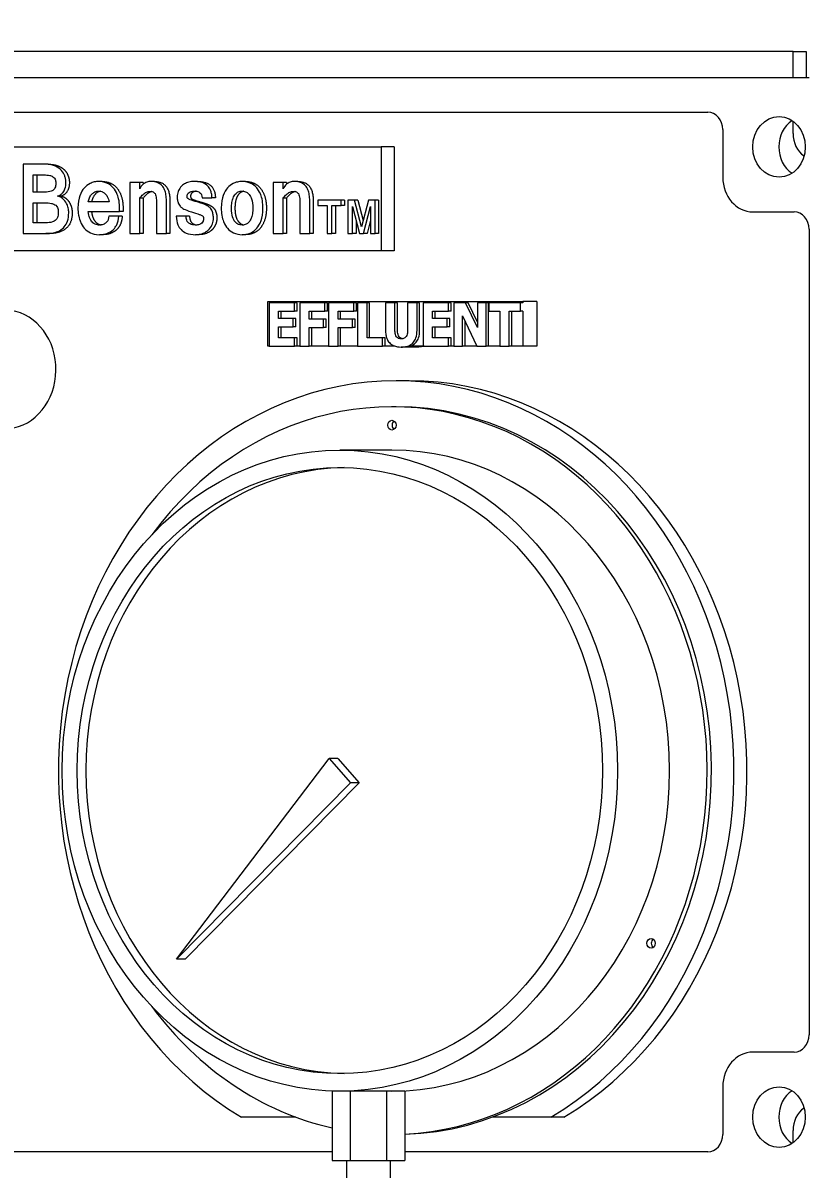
# Model space of a CAD drawing. Header units: inches. Extents: x 19 to 503, y 7 to 322.
# Drawn here: x 374.73 to 380.4, y 117.68 to 125.95 of the extents above; entities that cross this region are included whole.
import ezdxf

# ---------------------------------------------------------------- set-up
doc = ezdxf.new("R2010")
doc.units = ezdxf.units.IN
doc.header["$LTSCALE"] = 15
doc.header["$MEASUREMENT"] = 0
doc.layers.add('Dimension (ANSI)', color=7, linetype='Continuous', lineweight=25)
doc.layers.add('Visible (ANSI)', color=7, linetype='Continuous', lineweight=50)
doc.styles.add('MEMCOR Medium', font='arial.ttf')
doc.dimstyles.new('Default (ANSI)', dxfattribs={"dimscale": 15, "dimtxt": 0.15, "dimasz": 0.098425, "dimexe": 0.125, "dimexo": 0.0625, "dimgap": 0.031496, "dimtad": 0, "dimtih": 1, "dimtoh": 1, "dimdec": 4, "dimrnd": 1e-08, "dimzin": 3, "dimdsep": 46, "dimlunit": 5, "dimtxsty": 'MEMCOR Medium', "dimcen": 0.09, "dimdle": 0.393701, "dimclrd": 256, "dimclre": 256, "dimclrt": 256, "dimadec": 0, "dimazin": 1, "dimtfac": 0.8, "dimtofl": 0, "dimtmove": 0, "dimatfit": 3, "dimfxl": 1, "dimfrac": 1, "dimtolj": 1, "dimtzin": 4, "dimlwd": -1, "dimlwe": -1, "dimarcsym": 0})

# ---------------------------------------------------------------- blocks, each defined once
blk = doc.blocks.new('*D25')
at = {"layer": 'Defpoints', "color": 0, "transparency": 16777216}
for p in [(385.9711, 149.7594), (323.549, 58.4914), (366.3834, 58.4914)]:
    blk.add_point(p, dxfattribs=at)
at = {"layer": 'Dimension (ANSI)', "transparency": 16777216}
for p, q in [((385.0336, 149.7594), (321.674, 149.7594)), ((323.549, 148.283), (323.549, 114.595)), ((323.549, 59.9677), (323.549, 95.4736)), ((365.4459, 58.4914), (321.674, 58.4914))]:
    blk.add_line(p, q, dxfattribs=at)
for points in [[(323.3029, 148.283), (323.795, 148.283), (323.549, 149.7594)], [(323.3029, 59.9677), (323.795, 59.9677), (323.549, 58.4914)]]:
    blk.add_solid(points, dxfattribs=at)
at = {"layer": 'Dimension (ANSI)', "transparency": 16777216, "char_height": 2.25, "attachment_point": 5, "style": 'MEMCOR Medium'}
for s, insert in [('\\A1; \\fArial|b0|i0;91{\\H0.8x;\\S1#4;} in', (323.549, 107.3296)), ('\\A1;[2318.2 mm]{\\P\\fArial|b0|i0;SHIPPING\\P\\fArial|b0|i0;HEIGHT\\P\\fArial|b0|i0;REF.}', (323.549, 97.7689))]:
    blk.add_mtext(s, dxfattribs=dict(at, insert=insert))

msp = doc.modelspace()

# ---------------------------------------------------------------- linework, layer by layer
at = {"layer": 'Visible (ANSI)', "linetype": 'Continuous', "lineweight": 18}
for p, q in [((380.28554, 125.74437), (369.20041, 125.74437)), ((380.28554, 125.55687), (380.28554, 125.74437)), ((380.28554, 125.74437), (380.37929, 125.74437)), ((380.37929, 125.74437), (380.37929, 125.55687)), ((368.70993, 125.55687), (380.40127, 125.55687)), ((369.44064, 125.30683), (379.67056, 125.30683)), ((380.28554, 125.15437), (380.28554, 125.2421)), ((379.77881, 125.18183), (379.77881, 124.83812)), ((371.79514, 125.05683), (377.31606, 125.05683)), ((377.31606, 125.05683), (377.31606, 124.30683)), ((377.40981, 125.05683), (377.31606, 125.05683)), ((377.40981, 125.05683), (377.40981, 124.30683)), ((374.734, 124.93183), (374.734, 124.43183)), ((374.89046, 124.93183), (374.734, 124.93183)), ((374.91546, 124.93183), (374.89046, 124.93183)), ((374.80719, 124.85491), (374.8852, 124.85491)), ((374.80719, 124.73092), (374.80719, 124.85491)), ((374.83219, 124.85491), (374.83219, 124.73092)), ((375.30446, 124.80734), (375.27946, 124.80734)), ((375.57554, 124.79924), (375.5041, 124.79924)), ((375.5041, 124.79924), (375.5041, 124.43183)), ((375.57554, 124.75522), (375.57554, 124.79924)), ((375.60054, 124.79924), (375.57554, 124.79924)), ((375.60054, 124.79924), (375.60054, 124.78796)), ((375.68118, 124.80734), (375.65618, 124.80734)), ((375.99129, 124.80734), (375.96629, 124.80734)), ((376.33822, 124.80734), (376.31322, 124.80734)), ((376.6093, 124.79924), (376.53786, 124.79924)), ((376.53786, 124.79924), (376.53786, 124.43183)), ((376.6343, 124.79924), (376.6093, 124.79924)), ((376.6093, 124.75522), (376.6093, 124.79924)), ((376.6343, 124.79924), (376.6343, 124.78796)), ((376.71494, 124.80734), (376.68994, 124.80734)), ((374.89002, 124.73092), (374.80719, 124.73092)), ((374.80719, 124.65451), (374.89046, 124.65451)), ((374.80719, 124.50876), (374.80719, 124.65451)), ((374.83219, 124.65451), (374.83219, 124.50876)), ((375.00867, 124.70058), (374.98367, 124.70058)), ((375.35528, 124.65957), (375.20364, 124.65957)), ((375.57554, 124.43183), (375.57554, 124.6874)), ((375.60054, 124.6874), (375.57554, 124.6874)), ((375.60054, 124.6874), (375.60054, 124.43183)), ((375.69519, 124.66615), (375.69519, 124.43183)), ((375.76707, 124.43183), (375.76707, 124.66868)), ((375.79207, 124.66868), (375.79207, 124.43183)), ((376.02502, 124.68993), (376.09558, 124.68993)), ((376.12058, 124.68993), (376.09558, 124.68993)), ((376.6343, 124.6874), (376.6093, 124.6874)), ((376.6093, 124.43183), (376.6093, 124.6874)), ((376.6343, 124.6874), (376.6343, 124.43183)), ((376.72895, 124.66615), (376.72895, 124.43183)), ((376.80083, 124.43183), (376.80083, 124.66868)), ((376.82583, 124.66868), (376.82583, 124.43183)), ((377.02703, 124.67183), (376.86021, 124.67183)), ((376.86021, 124.67183), (376.86021, 124.63491)), ((376.86021, 124.63491), (376.92585, 124.63491)), ((376.92585, 124.63491), (376.92585, 124.43183)), ((376.96098, 124.63491), (377.02703, 124.63491)), ((376.96098, 124.43183), (376.96098, 124.63491)), ((376.98598, 124.63491), (376.98598, 124.43183)), ((377.05203, 124.67183), (377.02703, 124.67183)), ((377.02703, 124.63491), (377.02703, 124.67183)), ((377.05203, 124.63491), (377.02703, 124.63491)), ((377.05203, 124.67183), (377.05203, 124.63491)), ((377.12318, 124.67183), (377.07606, 124.67183)), ((377.07606, 124.67183), (377.07606, 124.43183)), ((377.10972, 124.62762), (377.15894, 124.43183)), ((377.10972, 124.43183), (377.10972, 124.62762)), ((377.14818, 124.67183), (377.12318, 124.67183)), ((377.17388, 124.47993), (377.12318, 124.67183)), ((377.14818, 124.67183), (377.18648, 124.52686)), ((377.22542, 124.67183), (377.17388, 124.47993)), ((377.18903, 124.43183), (377.23846, 124.62762)), ((377.27233, 124.67183), (377.22542, 124.67183)), ((377.23846, 124.62762), (377.23846, 124.43183)), ((377.29733, 124.67183), (377.27233, 124.67183)), ((377.27233, 124.43183), (377.27233, 124.67183)), ((377.29733, 124.67183), (377.29733, 124.43183)), ((375.20276, 124.59024), (375.42978, 124.59024)), ((375.42409, 124.55633), (375.3509, 124.55633)), ((375.44909, 124.55633), (375.42409, 124.55633)), ((375.42978, 124.59024), (375.42978, 124.61503)), ((375.45478, 124.59024), (375.42978, 124.59024)), ((375.45478, 124.61503), (375.45478, 124.59024)), ((375.90932, 124.55633), (375.83788, 124.55633)), ((375.93432, 124.55633), (375.90932, 124.55633)), ((379.99532, 124.58812), (380.29299, 124.58812)), ((374.89835, 124.50876), (374.80719, 124.50876)), ((377.13472, 124.52819), (377.13472, 124.43183)), ((377.23846, 124.52861), (377.21403, 124.43183)), ((380.40124, 124.46312), (380.40124, 118.65062)), ((374.734, 124.43183), (374.89835, 124.43183)), ((374.92335, 124.43183), (374.89835, 124.43183)), ((375.30972, 124.42374), (375.28472, 124.42374)), ((375.5041, 124.43183), (375.57554, 124.43183)), ((375.60054, 124.43183), (375.57554, 124.43183)), ((375.69519, 124.43183), (375.76707, 124.43183)), ((375.79207, 124.43183), (375.76707, 124.43183)), ((376.00094, 124.42374), (375.97594, 124.42374)), ((376.33822, 124.42374), (376.31322, 124.42374)), ((376.53786, 124.43183), (376.6093, 124.43183)), ((376.6343, 124.43183), (376.6093, 124.43183)), ((376.72895, 124.43183), (376.80083, 124.43183)), ((376.82583, 124.43183), (376.80083, 124.43183)), ((376.92585, 124.43183), (376.96098, 124.43183)), ((376.98598, 124.43183), (376.96098, 124.43183)), ((377.07606, 124.43183), (377.10972, 124.43183)), ((377.13472, 124.43183), (377.10972, 124.43183)), ((377.15894, 124.43183), (377.18903, 124.43183)), ((377.21403, 124.43183), (377.18903, 124.43183)), ((377.23846, 124.43183), (377.27233, 124.43183)), ((377.29733, 124.43183), (377.27233, 124.43183)), ((377.31606, 124.30683), (372.71558, 124.30683)), ((377.40981, 124.30683), (377.31606, 124.30683)), ((376.49788, 123.94183), (378.33818, 123.94183)), ((376.49788, 123.61933), (376.49788, 123.94183)), ((376.69044, 123.93233), (376.50724, 123.93233)), ((376.50724, 123.93233), (376.50724, 123.61933)), ((376.70919, 123.93233), (376.69044, 123.93233)), ((376.69044, 123.87273), (376.69044, 123.93233)), ((376.70919, 123.87273), (376.70919, 123.93233)), ((376.91001, 123.93233), (376.72856, 123.93233)), ((376.72856, 123.93233), (376.72856, 123.61933)), ((376.92876, 123.93233), (376.91001, 123.93233)), ((376.91001, 123.87273), (376.91001, 123.93233)), ((376.92876, 123.87273), (376.92876, 123.93233)), ((377.11859, 123.93233), (376.93714, 123.93233)), ((376.93714, 123.93233), (376.93714, 123.61933)), ((377.13734, 123.93233), (377.11859, 123.93233)), ((377.11859, 123.87273), (377.11859, 123.93233)), ((377.13734, 123.87273), (377.13734, 123.93233)), ((377.21382, 123.93233), (377.14573, 123.93233)), ((377.14573, 123.93233), (377.14573, 123.61933)), ((377.23257, 123.93233), (377.21382, 123.93233)), ((377.21382, 123.67894), (377.21382, 123.93233)), ((377.23257, 123.67894), (377.23257, 123.93233)), ((377.41515, 123.93233), (377.34706, 123.93233)), ((377.34706, 123.93233), (377.34706, 123.73246)), ((377.4339, 123.93233), (377.41515, 123.93233)), ((377.41515, 123.73703), (377.41515, 123.93233)), ((377.4339, 123.73703), (377.4339, 123.93233)), ((377.57419, 123.93233), (377.50609, 123.93233)), ((377.50609, 123.93233), (377.50609, 123.73703)), ((377.57419, 123.73271), (377.57419, 123.93233)), ((377.59294, 123.93233), (377.57419, 123.93233)), ((377.59294, 123.73271), (377.59294, 123.93233)), ((377.80166, 123.93233), (377.61846, 123.93233)), ((377.61846, 123.93233), (377.61846, 123.61933)), ((377.82041, 123.93233), (377.80166, 123.93233)), ((377.80166, 123.87273), (377.80166, 123.93233)), ((377.82041, 123.87273), (377.82041, 123.93233)), ((377.92326, 123.93233), (377.83978, 123.93233)), ((377.83978, 123.93233), (377.83978, 123.61933)), ((377.94201, 123.93233), (377.92326, 123.93233)), ((378.0098, 123.75301), (377.92326, 123.93233)), ((378.0098, 123.79186), (377.94201, 123.93233)), ((378.07197, 123.93233), (378.0098, 123.93233)), ((378.0098, 123.93233), (378.0098, 123.75301)), ((378.09072, 123.93233), (378.07197, 123.93233)), ((378.07197, 123.61933), (378.07197, 123.93233)), ((378.09072, 123.61933), (378.09072, 123.93233)), ((378.31943, 123.93233), (378.09098, 123.93233)), ((378.09098, 123.93233), (378.09098, 123.87273)), ((378.33818, 123.93233), (378.31943, 123.93233)), ((378.31943, 123.87273), (378.31943, 123.93233)), ((378.33818, 123.94183), (378.33818, 123.93233)), ((378.43818, 123.94183), (378.33818, 123.94183)), ((378.43818, 123.94183), (378.43818, 123.93233)), ((378.43818, 123.93233), (378.43818, 123.61933)), ((376.5749, 123.81769), (376.5749, 123.87273)), ((376.5749, 123.87273), (376.69044, 123.87273)), ((376.68144, 123.81769), (376.5749, 123.81769)), ((376.59365, 123.81769), (376.59365, 123.87273)), ((376.70019, 123.81769), (376.68144, 123.81769)), ((376.68144, 123.75808), (376.68144, 123.81769)), ((376.70919, 123.87273), (376.69044, 123.87273)), ((376.70019, 123.75808), (376.70019, 123.81769)), ((376.79622, 123.81363), (376.79622, 123.87273)), ((376.79622, 123.87273), (376.91001, 123.87273)), ((376.901, 123.81363), (376.79622, 123.81363)), ((376.81497, 123.81363), (376.81497, 123.87273)), ((376.901, 123.75402), (376.901, 123.81363)), ((376.91975, 123.81363), (376.901, 123.81363)), ((376.92876, 123.87273), (376.91001, 123.87273)), ((376.91975, 123.75402), (376.91975, 123.81363)), ((377.0048, 123.87273), (377.11859, 123.87273)), ((377.0048, 123.81363), (377.0048, 123.87273)), ((377.10958, 123.81363), (377.0048, 123.81363)), ((377.02355, 123.81363), (377.02355, 123.87273)), ((377.10958, 123.75402), (377.10958, 123.81363)), ((377.12833, 123.81363), (377.10958, 123.81363)), ((377.13734, 123.87273), (377.11859, 123.87273)), ((377.12833, 123.75402), (377.12833, 123.81363)), ((377.68612, 123.81769), (377.68612, 123.87273)), ((377.68612, 123.87273), (377.80166, 123.87273)), ((377.79266, 123.81769), (377.68612, 123.81769)), ((377.70487, 123.81769), (377.70487, 123.87273)), ((377.81141, 123.81769), (377.79266, 123.81769)), ((377.79266, 123.75808), (377.79266, 123.81769)), ((377.82041, 123.87273), (377.80166, 123.87273)), ((377.81141, 123.75808), (377.81141, 123.81769)), ((377.90195, 123.61933), (377.90195, 123.83747)), ((377.90195, 123.83747), (378.00651, 123.61933)), ((377.9207, 123.61933), (377.9207, 123.79835)), ((378.09098, 123.87273), (378.17116, 123.87273)), ((378.17116, 123.87273), (378.17116, 123.61933)), ((378.23925, 123.61933), (378.23925, 123.87273)), ((378.23925, 123.87273), (378.31943, 123.87273)), ((378.258, 123.61933), (378.258, 123.87273)), ((378.33818, 123.87273), (378.31943, 123.87273)), ((378.33818, 123.87273), (378.33818, 123.61933)), ((376.5749, 123.67894), (376.5749, 123.75808)), ((376.5749, 123.75808), (376.68144, 123.75808)), ((376.59365, 123.67894), (376.59365, 123.75808)), ((376.70019, 123.75808), (376.68144, 123.75808)), ((376.79622, 123.61933), (376.79622, 123.75402)), ((376.79622, 123.75402), (376.901, 123.75402)), ((376.81497, 123.61933), (376.81497, 123.75402)), ((376.91975, 123.75402), (376.901, 123.75402)), ((377.0048, 123.61933), (377.0048, 123.75402)), ((377.0048, 123.75402), (377.10958, 123.75402)), ((377.02355, 123.61933), (377.02355, 123.75402)), ((377.12833, 123.75402), (377.10958, 123.75402)), ((377.68612, 123.75808), (377.79266, 123.75808)), ((377.68612, 123.67894), (377.68612, 123.75808)), ((377.70487, 123.67894), (377.70487, 123.75808)), ((377.81141, 123.75808), (377.79266, 123.75808)), ((376.69044, 123.67894), (376.5749, 123.67894)), ((376.69044, 123.61933), (376.69044, 123.67894)), ((376.70919, 123.67894), (376.69044, 123.67894)), ((376.70919, 123.61933), (376.70919, 123.67894)), ((377.32651, 123.67894), (377.21382, 123.67894)), ((377.34526, 123.67894), (377.32651, 123.67894)), ((377.32651, 123.61933), (377.32651, 123.67894)), ((377.34526, 123.61933), (377.34526, 123.67894)), ((377.80166, 123.67894), (377.68612, 123.67894)), ((377.82041, 123.67894), (377.80166, 123.67894)), ((377.80166, 123.61933), (377.80166, 123.67894)), ((377.82041, 123.61933), (377.82041, 123.67894)), ((376.50724, 123.61933), (376.49788, 123.61933)), ((376.50724, 123.61933), (376.69044, 123.61933)), ((376.70919, 123.61933), (376.69044, 123.61933)), ((376.72856, 123.61933), (376.70919, 123.61933)), ((376.72856, 123.61933), (376.79622, 123.61933)), ((376.81497, 123.61933), (376.79622, 123.61933)), ((376.93714, 123.61933), (376.81497, 123.61933)), ((376.93714, 123.61933), (377.0048, 123.61933)), ((377.02355, 123.61933), (377.0048, 123.61933)), ((377.14573, 123.61933), (377.02355, 123.61933)), ((377.14573, 123.61933), (377.32651, 123.61933)), ((377.34526, 123.61933), (377.32651, 123.61933)), ((377.41518, 123.61933), (377.34526, 123.61933)), ((377.57937, 123.61274), (377.46062, 123.61274)), ((377.61846, 123.61933), (377.52534, 123.61933)), ((377.61846, 123.61933), (377.80166, 123.61933)), ((377.82041, 123.61933), (377.80166, 123.61933)), ((377.83978, 123.61933), (377.82041, 123.61933)), ((377.83978, 123.61933), (377.90195, 123.61933)), ((377.9207, 123.61933), (377.90195, 123.61933)), ((378.00651, 123.61933), (377.9207, 123.61933)), ((378.00651, 123.61933), (378.07197, 123.61933)), ((378.09072, 123.61933), (378.07197, 123.61933)), ((378.17116, 123.61933), (378.09072, 123.61933)), ((378.17116, 123.61933), (378.23925, 123.61933)), ((378.258, 123.61933), (378.23925, 123.61933)), ((378.33818, 123.61933), (378.258, 123.61933)), ((378.34443, 123.61933), (378.33818, 123.61933)), ((378.43818, 123.61933), (378.34443, 123.61933)), ((377.51803, 123.36933), (377.42428, 123.36933)), ((377.42428, 123.18183), (377.39303, 123.18183)), ((377.39303, 122.86933), (377.01803, 122.86933)), ((375.83916, 119.19559), (376.94148, 120.64522)), ((377.00398, 120.64522), (376.94148, 120.64522)), ((376.94148, 120.64522), (377.09457, 120.46845)), ((377.00398, 120.64522), (377.15707, 120.46845)), ((377.09457, 120.46845), (375.83916, 119.19559)), ((377.15707, 120.46845), (375.90166, 119.19559)), ((377.15707, 120.46845), (377.09457, 120.46845)), ((375.90166, 119.19559), (375.83916, 119.19559)), ((380.29299, 118.52562), (379.99532, 118.52562)), ((379.77881, 118.27562), (379.77881, 117.9319)), ((377.01803, 118.24433), (376.96149, 118.24433)), ((376.96149, 118.24433), (376.96149, 117.74433)), ((377.0926, 118.24433), (377.01803, 118.24433)), ((377.0926, 118.24433), (377.0926, 117.74433)), ((377.35483, 118.24433), (377.0926, 118.24433)), ((377.35483, 118.24433), (377.35483, 117.74433)), ((377.48595, 118.24433), (377.35483, 118.24433)), ((377.48595, 118.24433), (377.48595, 117.74433)), ((376.69968, 118.0569), (376.30831, 118.0569)), ((378.54024, 118.0569), (378.11763, 118.0569)), ((378.63399, 118.0569), (378.54024, 118.0569)), ((380.28554, 117.87164), (380.28554, 117.95937)), ((376.96149, 117.8069), (371.74859, 117.8069)), ((379.67056, 117.8069), (377.48595, 117.8069)), ((376.96149, 117.74433), (377.0926, 117.74433)), ((377.06674, 117.74433), (377.06674, 117.61933)), ((377.0926, 117.74433), (377.35483, 117.74433)), ((377.35483, 117.74433), (377.48595, 117.74433)), ((377.3807, 117.74433), (377.3807, 117.61933))]:
    msp.add_line(p, q, dxfattribs=at)
for centre, major_axis, start_param, end_param in [((379.67056, 125.18183), (0, 0.125), 4.712389, 6.2831853), ((380.37226, 125.05687), (0, -0.21875), 3.6592798, 5.7654982), ((380.45008, 125.15437), (0, 0.19), 1.5707963, 2.6018454), ((379.99532, 124.83812), (0, -0.25), 4.712389, 6.2831853), ((380.29299, 124.46312), (0, 0.125), 4.712389, 6.2831853), ((374.59893, 123.45144), (0, 0.42942), 3.2341876, 6.1529824), ((377.39303, 120.55683), (0, 2.625), 3.1824788, 7.1483604), ((377.42428, 120.55683), (0, 2.8125), 3.6175293, 8.9488413), ((377.51803, 120.55683), (0, 2.8125), 3.6175293, 6.2831853), ((377.42428, 120.55683), (0, 2.625), 3.1687243, 6.2831853), ((377.42428, 123.04923), (0, -0.035), 3.6831736, 5.7416044), ((377.39303, 120.55683), (0, 2.3125), 3.1415927, 6.2831853), ((377.08053, 120.55683), (0, 2.18642), 0.0165046, 3.125088), ((379.29358, 119.31064), (0, -0.035), 3.6831736, 5.7416044), ((377.39303, 120.55683), (0, -2.625), 5.4180102, 6.0921972), ((380.29299, 118.65062), (0, -0.125), 0, 1.5707963), ((379.99532, 118.27562), (0, 0.25), 0, 1.5707963), ((380.37226, 118.05687), (0, -0.21875), 3.6592798, 5.7654982), ((380.45008, 117.95937), (0, 0.19), 0.5397472, 1.5707963), ((379.67056, 117.9319), (0, -0.125), 0, 1.5707963)]:
    msp.add_ellipse(centre, major_axis=major_axis, ratio=0.8660254, start_param=start_param, end_param=end_param, dxfattribs=at)
for centre, major_axis in [((380.18476, 125.05687), (0, 0.21875)), ((377.39303, 123.04923), (0, -0.035)), ((377.01803, 120.55683), (0, 2.3125)), ((377.01803, 120.55683), (0, 2.18642)), ((379.26233, 119.31064), (0, -0.035)), ((380.18476, 118.05687), (0, 0.21875))]:
    msp.add_ellipse(centre, major_axis=major_axis, ratio=0.8660254, dxfattribs=at)
for points, degree, knots in [([(375.04254, 124.79924), (375.04254, 124.80792), (375.04185, 124.81654), (375.03892, 124.83322), (375.03675, 124.84113), (375.02966, 124.85956), (375.0226, 124.87359), (374.99948, 124.89881), (374.98554, 124.90911), (374.94976, 124.92507), (374.92461, 124.93183), (374.89046, 124.93183)], 3, [-1.370222, -1.370222, -1.370222, -1.370222, -1.1336769, -1.1336769, -0.906032, -0.906032, -0.5838602, -0.5838602, -0.3005043, -0.3005043, 0, 0, 0, 0]), ([(374.8852, 124.85491), (374.8983, 124.85491), (374.91301, 124.85405), (374.93224, 124.84948), (374.94092, 124.84686), (374.95407, 124.8387), (374.95779, 124.83489), (374.96411, 124.82665), (374.96605, 124.82189), (374.96951, 124.81011), (374.97022, 124.80166), (374.97022, 124.79368)], 3, [-0.21788398, -0.21788398, -0.21788398, -0.21788398, -0.15149232, -0.15149232, -0.11874939, -0.11874939, -0.09464191, -0.09464191, -0.06081224, -0.06081224, 0, 0, 0, 0]), ([(374.97022, 124.79368), (374.97022, 124.78758), (374.96978, 124.7814), (374.96764, 124.77025), (374.96611, 124.76522), (374.9614, 124.75543), (374.95818, 124.75101), (374.95086, 124.74431), (374.94555, 124.74047), (374.92308, 124.73244), (374.90634, 124.73092), (374.89002, 124.73092)], 3, [-0.57094697, -0.57094697, -0.57094697, -0.57094697, -0.45361238, -0.45361238, -0.35124457, -0.35124457, -0.23793649, -0.23793649, -0.14355336, -0.14355336, 0, 0, 0, 0]), ([(374.9825, 124.70056), (374.98975, 124.70343), (374.99681, 124.70705), (375.00939, 124.71577), (375.01492, 124.72067), (375.02684, 124.7347), (375.03216, 124.74426), (375.04071, 124.76901), (375.04254, 124.78417), (375.04254, 124.79924)], 3, [-0.33200445, -0.33200445, -0.33200445, -0.33200445, -0.26455828, -0.26455828, -0.20299351, -0.20299351, -0.11486081, -0.11486081, 0, 0, 0, 0]), ([(375.27946, 124.80734), (375.26863, 124.80734), (375.25786, 124.80623), (375.23569, 124.80116), (375.22593, 124.79736), (375.20098, 124.78496), (375.18625, 124.77364), (375.16338, 124.74697), (375.15185, 124.72973), (375.13525, 124.6825), (375.12913, 124.65417), (375.12913, 124.61554)], 3, [-1.4919316, -1.4919316, -1.4919316, -1.4919316, -1.2903014, -1.2903014, -1.0712515, -1.0712515, -0.6411915, -0.6411915, -0.2943902, -0.2943902, 0, 0, 0, 0]), ([(375.42978, 124.61503), (375.42978, 124.63251), (375.42854, 124.65004), (375.42212, 124.68759), (375.41713, 124.70248), (375.40471, 124.73423), (375.39429, 124.74992), (375.37212, 124.77556), (375.35785, 124.7863), (375.32775, 124.80059), (375.30755, 124.80734), (375.27946, 124.80734)], 3, [-0.95374288, -0.95374288, -0.95374288, -0.95374288, -0.86423892, -0.86423892, -0.75775194, -0.75775194, -0.52950742, -0.52950742, -0.24718032, -0.24718032, 0, 0, 0, 0]), ([(375.65618, 124.80734), (375.64576, 124.80734), (375.63538, 124.80588), (375.61614, 124.79906), (375.6076, 124.7941), (375.58987, 124.77868), (375.58191, 124.76763), (375.57554, 124.75522)], 3, [-0.28699786, -0.28699786, -0.28699786, -0.28699786, -0.19530538, -0.19530538, -0.10997007, -0.10997007, 0, 0, 0, 0]), ([(375.76707, 124.66868), (375.76707, 124.683), (375.76618, 124.69761), (375.76192, 124.72374), (375.75888, 124.73565), (375.74965, 124.75815), (375.74349, 124.76841), (375.72713, 124.78634), (375.71731, 124.79314), (375.6906, 124.80491), (375.67313, 124.80734), (375.65618, 124.80734)], 3, [-0.54983804, -0.54983804, -0.54983804, -0.54983804, -0.44076065, -0.44076065, -0.34737427, -0.34737427, -0.25125884, -0.25125884, -0.14914917, -0.14914917, 0, 0, 0, 0]), ([(375.96629, 124.80734), (375.95396, 124.80734), (375.94162, 124.80601), (375.91583, 124.79932), (375.90523, 124.79418), (375.88969, 124.78526), (375.87872, 124.77771), (375.86003, 124.75512), (375.85484, 124.74421), (375.84732, 124.72333), (375.84533, 124.71037), (375.84533, 124.69702)], 3, [-0.38018483, -0.38018483, -0.38018483, -0.38018483, -0.3198985, -0.3198985, -0.251009, -0.251009, -0.1723725, -0.1723725, -0.1017229, -0.1017229, 0, 0, 0, 0]), ([(376.09558, 124.68993), (376.09536, 124.69996), (376.09444, 124.71003), (376.09085, 124.72865), (376.08836, 124.73722), (376.08003, 124.75667), (376.07351, 124.76652), (376.05536, 124.78478), (376.04371, 124.7918), (376.01086, 124.80479), (375.98785, 124.80734), (375.96629, 124.80734)], 3, [-0.54588742, -0.54588742, -0.54588742, -0.54588742, -0.46963717, -0.46963717, -0.40090481, -0.40090481, -0.30477701, -0.30477701, -0.18967669, -0.18967669, 0, 0, 0, 0]), ([(376.31322, 124.80734), (376.30171, 124.80734), (376.29022, 124.80621), (376.26629, 124.80087), (376.25597, 124.79677), (376.23274, 124.78521), (376.2193, 124.77481), (376.19757, 124.7493), (376.18601, 124.73177), (376.16949, 124.68502), (376.16289, 124.65631), (376.16289, 124.61554)], 3, [-1.568013, -1.568013, -1.568013, -1.568013, -1.3597383, -1.3597383, -1.1270748, -1.1270748, -0.6933324, -0.6933324, -0.3106443, -0.3106443, 0, 0, 0, 0]), ([(376.46354, 124.61554), (376.46354, 124.63298), (376.46231, 124.65048), (376.45593, 124.68765), (376.451, 124.7024), (376.43739, 124.73697), (376.42604, 124.75225), (376.40588, 124.77556), (376.39161, 124.7863), (376.36151, 124.80059), (376.34131, 124.80734), (376.31322, 124.80734)], 3, [-0.85465869, -0.85465869, -0.85465869, -0.85465869, -0.78871843, -0.78871843, -0.71138856, -0.71138856, -0.52950742, -0.52950742, -0.24718032, -0.24718032, 0, 0, 0, 0]), ([(376.68994, 124.80734), (376.67952, 124.80734), (376.66914, 124.80588), (376.6499, 124.79906), (376.64136, 124.7941), (376.62363, 124.77868), (376.61567, 124.76763), (376.6093, 124.75522)], 3, [-0.28699786, -0.28699786, -0.28699786, -0.28699786, -0.19530538, -0.19530538, -0.10997007, -0.10997007, 0, 0, 0, 0]), ([(376.80083, 124.66868), (376.80083, 124.683), (376.79994, 124.69761), (376.79568, 124.72374), (376.79264, 124.73565), (376.78341, 124.75815), (376.77726, 124.76841), (376.76089, 124.78634), (376.75107, 124.79314), (376.72436, 124.80491), (376.7069, 124.80734), (376.68994, 124.80734)], 3, [-0.54983804, -0.54983804, -0.54983804, -0.54983804, -0.44076065, -0.44076065, -0.34737427, -0.34737427, -0.25125884, -0.25125884, -0.14914917, -0.14914917, 0, 0, 0, 0]), ([(375.20364, 124.65957), (375.20523, 124.67013), (375.20797, 124.68036), (375.21624, 124.69903), (375.22146, 124.70714), (375.23484, 124.72201), (375.24236, 124.72772), (375.25976, 124.73606), (375.26947, 124.73801), (375.27946, 124.73801)], 3, [-0.31166749, -0.31166749, -0.31166749, -0.31166749, -0.23705054, -0.23705054, -0.16576507, -0.16576507, -0.0878526, -0.0878526, 0, 0, 0, 0]), ([(375.29196, 124.73693), (375.27089, 124.73316), (375.2339, 124.69449), (375.22864, 124.65957)], 2, [0.2230255, 0.2230255, 0.2230255, 1, 2, 2, 2]), ([(375.27946, 124.73801), (375.28657, 124.73801), (375.29361, 124.73703), (375.30698, 124.73265), (375.3131, 124.72944), (375.32933, 124.71716), (375.33663, 124.70676), (375.34806, 124.68744), (375.35268, 124.67394), (375.35528, 124.65957)], 3, [-0.25145744, -0.25145744, -0.25145744, -0.25145744, -0.21404187, -0.21404187, -0.17828382, -0.17828382, -0.11189925, -0.11189925, 0, 0, 0, 0]), ([(375.57554, 124.6874), (375.5828, 124.6971), (375.59088, 124.70644), (375.60704, 124.72086), (375.61511, 124.72657), (375.63167, 124.73402), (375.63984, 124.73598), (375.64829, 124.73598)], 3, [-0.25414778, -0.25414778, -0.25414778, -0.25414778, -0.15637481, -0.15637481, -0.07435436, -0.07435436, 0, 0, 0, 0]), ([(375.64829, 124.73598), (375.65365, 124.73598), (375.65917, 124.73548), (375.66888, 124.73291), (375.67324, 124.73106), (375.68089, 124.72549), (375.68341, 124.72244), (375.68819, 124.71509), (375.69022, 124.70932), (375.69431, 124.69258), (375.69519, 124.67926), (375.69519, 124.66615)], 3, [-0.24371502, -0.24371502, -0.24371502, -0.24371502, -0.20910445, -0.20910445, -0.17940168, -0.17940168, -0.15075746, -0.15075746, -0.09989135, -0.09989135, 0, 0, 0, 0]), ([(375.91677, 124.70208), (375.91677, 124.70424), (375.91695, 124.70639), (375.91774, 124.71052), (375.91832, 124.71247), (375.92057, 124.71784), (375.92266, 124.72084), (375.92906, 124.7274), (375.93395, 124.73038), (375.94861, 124.73671), (375.95981, 124.73801), (375.97024, 124.73801)], 3, [-0.1993324, -0.1993324, -0.1993324, -0.1993324, -0.18286786, -0.18286786, -0.16704919, -0.16704919, -0.13742315, -0.13742315, -0.09174875, -0.09174875, 0, 0, 0, 0]), ([(375.98241, 124.73727), (375.96669, 124.73534), (375.94177, 124.71878), (375.94177, 124.70208)], 2, [0.2771763, 0.2771763, 0.2771763, 1, 2, 2, 2]), ([(375.97024, 124.73801), (375.98073, 124.73801), (375.99103, 124.73656), (376.00441, 124.73042), (376.00866, 124.72758), (376.01588, 124.7201), (376.01865, 124.71574), (376.02337, 124.70426), (376.02463, 124.69711), (376.02502, 124.68993)], 3, [-0.22338557, -0.22338557, -0.22338557, -0.22338557, -0.14005983, -0.14005983, -0.09676592, -0.09676592, -0.05477189, -0.05477189, 0, 0, 0, 0]), ([(376.23652, 124.61554), (376.23652, 124.62902), (376.23728, 124.643), (376.24159, 124.66999), (376.24476, 124.68017), (376.25302, 124.70132), (376.25893, 124.70988), (376.27154, 124.72446), (376.27889, 124.72912), (376.29385, 124.73621), (376.30344, 124.73801), (376.31322, 124.73801)], 3, [-0.22807944, -0.22807944, -0.22807944, -0.22807944, -0.20529475, -0.20529475, -0.18174805, -0.18174805, -0.14222138, -0.14222138, -0.08603821, -0.08603821, 0, 0, 0, 0]), ([(376.3256, 124.73693), (376.31583, 124.7352), (376.29351, 124.72333), (376.27292, 124.69297), (376.26152, 124.64742), (376.26152, 124.61554)], 2, [0.383282, 0.383282, 0.383282, 1, 2, 3, 4, 4, 4]), ([(376.31322, 124.73801), (376.31861, 124.73801), (376.32397, 124.73743), (376.33585, 124.73458), (376.34076, 124.73232), (376.35152, 124.72667), (376.35808, 124.72106), (376.37125, 124.70462), (376.37668, 124.69328), (376.38693, 124.66251), (376.38992, 124.64129), (376.38992, 124.61554)], 3, [-0.48525635, -0.48525635, -0.48525635, -0.48525635, -0.45378412, -0.45378412, -0.41435583, -0.41435583, -0.32082838, -0.32082838, -0.19619361, -0.19619361, 0, 0, 0, 0]), ([(376.6093, 124.6874), (376.61656, 124.6971), (376.62464, 124.70644), (376.6408, 124.72086), (376.64887, 124.72657), (376.66544, 124.73402), (376.67361, 124.73598), (376.68206, 124.73598)], 3, [-0.25414778, -0.25414778, -0.25414778, -0.25414778, -0.15637481, -0.15637481, -0.07435436, -0.07435436, 0, 0, 0, 0]), ([(376.68206, 124.73598), (376.68741, 124.73598), (376.69293, 124.73548), (376.70264, 124.73291), (376.70701, 124.73106), (376.71465, 124.72549), (376.71717, 124.72244), (376.72196, 124.71509), (376.72398, 124.70932), (376.72807, 124.69258), (376.72895, 124.67926), (376.72895, 124.66615)], 3, [-0.24371502, -0.24371502, -0.24371502, -0.24371502, -0.20910445, -0.20910445, -0.17940168, -0.17940168, -0.15075746, -0.15075746, -0.09989135, -0.09989135, 0, 0, 0, 0]), ([(374.89046, 124.65451), (374.90582, 124.65451), (374.92365, 124.65352), (374.94332, 124.64859), (374.95413, 124.64574), (374.96686, 124.63773), (374.97187, 124.63408), (374.98065, 124.62226), (374.98285, 124.61634), (374.98688, 124.60206), (374.98775, 124.59158), (374.98775, 124.58163)], 3, [-0.6272169, -0.6272169, -0.6272169, -0.6272169, -0.26355814, -0.26355814, -0.15353099, -0.15353099, -0.11423277, -0.11423277, -0.07579761, -0.07579761, 0, 0, 0, 0]), ([(375.0627, 124.58163), (375.0627, 124.5934), (375.06143, 124.60499), (375.05637, 124.62809), (375.05271, 124.63873), (375.04109, 124.6608), (375.03185, 124.67347), (375.00905, 124.69271), (375.0024, 124.69599), (374.99317, 124.69965), (374.98789, 124.70074), (374.9825, 124.70056)], 3, [-0.23640494, -0.23640494, -0.23640494, -0.23640494, -0.1893821, -0.1893821, -0.14123145, -0.14123145, -0.08584592, -0.08584592, -0.04752019, -0.04752019, 0, 0, 0, 0]), ([(375.00867, 124.70058), (375.02303, 124.70058), (375.05483, 124.67627), (375.07718, 124.64287), (375.0877, 124.60238), (375.0877, 124.58163)], 2, [0.0392157, 0.0392157, 0.0392157, 1, 2, 3, 4, 4, 4]), ([(375.84533, 124.69702), (375.84533, 124.6872), (375.84604, 124.67711), (375.84938, 124.66042), (375.85169, 124.65243), (375.86181, 124.63272), (375.86909, 124.62574), (375.88081, 124.61566), (375.89371, 124.60442), (375.94876, 124.58821)], 3, [-1.2875863, -1.2875863, -1.2875863, -1.2875863, -1.0076389, -1.0076389, -0.799535, -0.799535, -0.4999173, -0.4999173, 0, 0, 0, 0]), ([(375.9961, 124.65754), (375.96559, 124.666), (375.94952, 124.67124), (375.93063, 124.67886), (375.92612, 124.68134), (375.9217, 124.68477), (375.92033, 124.686), (375.91882, 124.68807), (375.91837, 124.68884), (375.91674, 124.69354), (375.91677, 124.69791), (375.91677, 124.70208)], 3, [-0.13142024, -0.13142024, -0.13142024, -0.13142024, -0.08573718, -0.08573718, -0.05237585, -0.05237585, -0.03859982, -0.03859982, -0.03172813, -0.03172813, 0, 0, 0, 0]), ([(376.1061, 124.54368), (376.1061, 124.55397), (376.10527, 124.56441), (376.10074, 124.58577), (376.09729, 124.59377), (376.08787, 124.61135), (376.08014, 124.61856), (376.06853, 124.6282), (376.0528, 124.64178), (375.9961, 124.65754)], 3, [-1.2657917, -1.2657917, -1.2657917, -1.2657917, -1.0996458, -1.0996458, -0.9109767, -0.9109767, -0.5131931, -0.5131931, 0, 0, 0, 0]), ([(374.89835, 124.43183), (374.91613, 124.43183), (374.9343, 124.43327), (374.96669, 124.44018), (374.98144, 124.44511), (375.01229, 124.46174), (375.02346, 124.47241), (375.04072, 124.49263), (375.04823, 124.50598), (375.06015, 124.54025), (375.0627, 124.56096), (375.0627, 124.58163)], 3, [-0.53495775, -0.53495775, -0.53495775, -0.53495775, -0.44787355, -0.44787355, -0.37373116, -0.37373116, -0.28123866, -0.28123866, -0.15754897, -0.15754897, 0, 0, 0, 0]), ([(374.98775, 124.58163), (374.98775, 124.5756), (374.98729, 124.56954), (374.98519, 124.55827), (374.98366, 124.55309), (374.97848, 124.54134), (374.9744, 124.53545), (374.96273, 124.52401), (374.95487, 124.5195), (374.93159, 124.51048), (374.9142, 124.50876), (374.89835, 124.50876)], 3, [-0.36121747, -0.36121747, -0.36121747, -0.36121747, -0.31540639, -0.31540639, -0.27371794, -0.27371794, -0.21535664, -0.21535664, -0.13952164, -0.13952164, 0, 0, 0, 0]), ([(375.12913, 124.61554), (375.12913, 124.59878), (375.13026, 124.58188), (375.13484, 124.55454), (375.1381, 124.53943), (375.15421, 124.49768), (375.16583, 124.48173), (375.18741, 124.45685), (375.20227, 124.44565), (375.23332, 124.43097), (375.25457, 124.42374), (375.28472, 124.42374)], 3, [-1.1520732, -1.1520732, -1.1520732, -1.1520732, -0.9328917, -0.9328917, -0.7880369, -0.7880369, -0.5752915, -0.5752915, -0.2652163, -0.2652163, 0, 0, 0, 0]), ([(375.28472, 124.49307), (375.27431, 124.49307), (375.26399, 124.49483), (375.24793, 124.50203), (375.2395, 124.50696), (375.22583, 124.52216), (375.21872, 124.53144), (375.20979, 124.55534), (375.20412, 124.57191), (375.20276, 124.59024)], 3, [-1.9615665, -1.9615665, -1.9615665, -1.9615665, -1.0582577, -1.0582577, -0.4670175, -0.4670175, -0.1401197, -0.1401197, 0, 0, 0, 0]), ([(375.22776, 124.59024), (375.22907, 124.57252), (375.2431, 124.53153), (375.26501, 124.50572), (375.28726, 124.49553), (375.29692, 124.49403)], 2, [0, 0, 0, 1, 2, 3, 3.6112494, 3.6112494, 3.6112494]), ([(375.28472, 124.42374), (375.29747, 124.42374), (375.31015, 124.42508), (375.33245, 124.43032), (375.3445, 124.43413), (375.36677, 124.44601), (375.37972, 124.45439), (375.40136, 124.47975), (375.40707, 124.49056), (375.41737, 124.51205), (375.42183, 124.53316), (375.42409, 124.55633)], 3, [-0.51058672, -0.51058672, -0.51058672, -0.51058672, -0.39585732, -0.39585732, -0.30581684, -0.30581684, -0.23379286, -0.23379286, -0.17764071, -0.17764071, 0, 0, 0, 0]), ([(375.3509, 124.55633), (375.35047, 124.54549), (375.34919, 124.53606), (375.34633, 124.5282), (375.34419, 124.52243), (375.33291, 124.50946), (375.32602, 124.50435), (375.31048, 124.49687), (375.29891, 124.49307), (375.28472, 124.49307)], 3, [-1.3567512, -1.3567512, -1.3567512, -1.3567512, -0.3873837, -0.3873837, -0.2508201, -0.2508201, -0.1248926, -0.1248926, 0, 0, 0, 0]), ([(375.83788, 124.55633), (375.839, 124.5351), (375.84265, 124.51371), (375.8561, 124.48147), (375.86336, 124.46993), (375.88318, 124.44907), (375.89555, 124.44108), (375.93004, 124.42664), (375.95356, 124.42374), (375.97594, 124.42374)], 3, [-0.59438034, -0.59438034, -0.59438034, -0.59438034, -0.43251436, -0.43251436, -0.32221188, -0.32221188, -0.19691631, -0.19691631, 0, 0, 0, 0]), ([(375.9755, 124.49307), (375.96852, 124.49307), (375.96138, 124.49361), (375.94869, 124.49623), (375.9429, 124.49809), (375.93222, 124.50367), (375.92739, 124.50731), (375.91911, 124.51687), (375.91597, 124.52249), (375.91065, 124.53746), (375.90945, 124.54696), (375.90932, 124.55633)], 3, [-0.28766975, -0.28766975, -0.28766975, -0.28766975, -0.22628413, -0.22628413, -0.17429096, -0.17429096, -0.12317528, -0.12317528, -0.07139216, -0.07139216, 0, 0, 0, 0]), ([(375.94876, 124.58821), (375.99585, 124.5736), (376.00458, 124.57047), (376.01618, 124.56592), (376.02191, 124.56313), (376.02804, 124.55829), (376.02978, 124.55665), (376.03187, 124.55366), (376.03282, 124.55199), (376.03442, 124.54563), (376.03466, 124.54168), (376.03466, 124.53811)], 3, [-0.25725817, -0.25725817, -0.25725817, -0.25725817, -0.18813961, -0.18813961, -0.0889801, -0.0889801, -0.05025383, -0.05025383, -0.02716615, -0.02716615, 0, 0, 0, 0]), ([(375.97594, 124.42374), (375.98845, 124.42374), (376.00097, 124.42502), (376.02699, 124.43134), (376.03776, 124.43616), (376.0577, 124.44688), (376.06891, 124.45532), (376.08941, 124.47864), (376.09534, 124.49145), (376.10375, 124.5147), (376.1061, 124.52892), (376.1061, 124.54368)], 3, [-0.34325641, -0.34325641, -0.34325641, -0.34325641, -0.30358155, -0.30358155, -0.25897778, -0.25897778, -0.19201791, -0.19201791, -0.11243143, -0.11243143, 0, 0, 0, 0]), ([(376.16289, 124.61554), (376.16289, 124.59812), (376.16407, 124.58055), (376.17002, 124.54503), (376.17442, 124.53076), (376.18812, 124.49538), (376.19906, 124.47996), (376.2202, 124.45554), (376.23451, 124.44476), (376.2705, 124.42769), (376.29164, 124.42374), (376.31322, 124.42374)], 3, [-0.55980761, -0.55980761, -0.55980761, -0.55980761, -0.50875224, -0.50875224, -0.45381362, -0.45381362, -0.34349131, -0.34349131, -0.18984497, -0.18984497, 0, 0, 0, 0]), ([(376.31322, 124.49307), (376.3076, 124.49307), (376.30199, 124.49363), (376.2899, 124.49652), (376.28502, 124.4988), (376.27376, 124.50498), (376.26686, 124.51116), (376.25563, 124.52554), (376.24957, 124.53542), (376.23985, 124.56724), (376.23652, 124.58737), (376.23652, 124.61554)], 3, [-0.87203894, -0.87203894, -0.87203894, -0.87203894, -0.78771678, -0.78771678, -0.6866217, -0.6866217, -0.43703151, -0.43703151, -0.21462671, -0.21462671, 0, 0, 0, 0]), ([(376.26152, 124.61554), (376.26152, 124.58366), (376.27292, 124.5371), (376.29351, 124.50775), (376.31558, 124.49583), (376.3256, 124.49411)], 2, [0, 0, 0, 1, 2, 3, 3.6242273, 3.6242273, 3.6242273]), ([(376.31322, 124.42374), (376.32451, 124.42374), (376.33577, 124.42485), (376.35962, 124.43016), (376.36985, 124.43427), (376.39296, 124.44563), (376.40659, 124.45618), (376.4286, 124.48195), (376.44036, 124.49965), (376.457, 124.54671), (376.46354, 124.57534), (376.46354, 124.61554)], 3, [-1.5276483, -1.5276483, -1.5276483, -1.5276483, -1.3381229, -1.3381229, -1.1202131, -1.1202131, -0.6861054, -0.6861054, -0.3063334, -0.3063334, 0, 0, 0, 0]), ([(376.38992, 124.61554), (376.38992, 124.60197), (376.38909, 124.58805), (376.38446, 124.56016), (376.38097, 124.54962), (376.375, 124.5344), (376.3701, 124.52421), (376.35502, 124.50676), (376.34775, 124.50206), (376.3326, 124.49487), (376.323, 124.49307), (376.31322, 124.49307)], 3, [-0.32292491, -0.32292491, -0.32292491, -0.32292491, -0.26803034, -0.26803034, -0.20810232, -0.20810232, -0.14408696, -0.14408696, -0.08609636, -0.08609636, 0, 0, 0, 0]), ([(376.03466, 124.53811), (376.03466, 124.5351), (376.03439, 124.53212), (376.03321, 124.52631), (376.03233, 124.52357), (376.02885, 124.51568), (376.02551, 124.5112), (376.01878, 124.50458), (376.01413, 124.50064), (375.99633, 124.49411), (375.98545, 124.49307), (375.9755, 124.49307)], 3, [-0.37407352, -0.37407352, -0.37407352, -0.37407352, -0.32070998, -0.32070998, -0.2684757, -0.2684757, -0.16378491, -0.16378491, -0.08757363, -0.08757363, 0, 0, 0, 0]), ([(377.34706, 123.73246), (377.34706, 123.72196), (377.34776, 123.71136), (377.35101, 123.69182), (377.35336, 123.68282), (377.36122, 123.66303), (377.3673, 123.65309), (377.38091, 123.63836), (377.39051, 123.6296), (377.42324, 123.61532), (377.44225, 123.61274), (377.46062, 123.61274)], 3, [-0.82187798, -0.82187798, -0.82187798, -0.82187798, -0.6544335, -0.6544335, -0.50490958, -0.50490958, -0.30747841, -0.30747841, -0.16166829, -0.16166829, 0, 0, 0, 0]), ([(377.46062, 123.67235), (377.45608, 123.67235), (377.45145, 123.67277), (377.44317, 123.67481), (377.43942, 123.67627), (377.43231, 123.6807), (377.42913, 123.68365), (377.42409, 123.69069), (377.42127, 123.69576), (377.41606, 123.7141), (377.41515, 123.72603), (377.41515, 123.73703)], 3, [-0.35781975, -0.35781975, -0.35781975, -0.35781975, -0.28180287, -0.28180287, -0.21609433, -0.21609433, -0.14668132, -0.14668132, -0.08378729, -0.08378729, 0, 0, 0, 0]), ([(377.46997, 123.67303), (377.46856, 123.67325), (377.46715, 123.67352), (377.46192, 123.67481), (377.45817, 123.67627), (377.45106, 123.6807), (377.44788, 123.68365), (377.44284, 123.69069), (377.44002, 123.69576), (377.43481, 123.7141), (377.4339, 123.72603), (377.4339, 123.73703)], 3, [-0.30556347, -0.30556347, -0.30556347, -0.30556347, -0.28180287, -0.28180287, -0.21609433, -0.21609433, -0.14668132, -0.14668132, -0.08378729, -0.08378729, 0, 0, 0, 0]), ([(377.50609, 123.73703), (377.50609, 123.72946), (377.50569, 123.72159), (377.50363, 123.70811), (377.50218, 123.70201), (377.49777, 123.69134), (377.49524, 123.68744), (377.48904, 123.68068), (377.48513, 123.67799), (377.47445, 123.67331), (377.46742, 123.67235), (377.46062, 123.67235)], 3, [-0.21736344, -0.21736344, -0.21736344, -0.21736344, -0.17163752, -0.17163752, -0.13475897, -0.13475897, -0.10039019, -0.10039019, -0.05983154, -0.05983154, 0, 0, 0, 0]), ([(377.46062, 123.61274), (377.4716, 123.61274), (377.48275, 123.61363), (377.50294, 123.61782), (377.51221, 123.62083), (377.53346, 123.63166), (377.5421, 123.63958), (377.55627, 123.65644), (377.56222, 123.66742), (377.57211, 123.69645), (377.57419, 123.71472), (377.57419, 123.73271)], 3, [-0.43360447, -0.43360447, -0.43360447, -0.43360447, -0.37067396, -0.37067396, -0.3160228, -0.3160228, -0.237534, -0.237534, -0.13714171, -0.13714171, 0, 0, 0, 0]), ([(377.52534, 123.61933), (377.53023, 123.62094), (377.53503, 123.6229), (377.55221, 123.63166), (377.56085, 123.63958), (377.57502, 123.65644), (377.58097, 123.66742), (377.59086, 123.69645), (377.59294, 123.71472), (377.59294, 123.73271)], 3, [-0.34514763, -0.34514763, -0.34514763, -0.34514763, -0.3160228, -0.3160228, -0.237534, -0.237534, -0.13714171, -0.13714171, 0, 0, 0, 0]), ([(377.62534, 123.61933), (377.62105, 123.61792), (377.61669, 123.61678), (377.6015, 123.61363), (377.59035, 123.61274), (377.57937, 123.61274)], 3, [0.345147629, 0.345147629, 0.345147629, 0.345147629, 0.370673963, 0.370673963, 0.433604472, 0.433604472, 0.433604472, 0.433604472])]:
    msp.add_open_spline(points, degree=degree, knots=knots, dxfattribs=at)
for points in [[(374.91546, 124.93183), (374.94921, 124.93183), (375.00487, 124.91412), (375.04519, 124.87971), (375.06754, 124.82961), (375.06754, 124.79924)], [(375.06754, 124.79924), (375.06754, 124.72438), (375.00755, 124.70058)], [(375.30446, 124.80734), (375.3382, 124.80734), (375.3943, 124.78103), (375.43375, 124.73042), (375.45478, 124.65906), (375.45478, 124.61503)], [(375.68118, 124.80734), (375.79207, 124.80734), (375.79207, 124.66868)], [(375.99129, 124.80734), (376.11795, 124.80734), (376.12058, 124.68993)], [(376.33822, 124.80734), (376.37196, 124.80734), (376.42806, 124.78103), (376.46751, 124.73042), (376.48854, 124.65957), (376.48854, 124.61554)], [(376.71494, 124.80734), (376.82583, 124.80734), (376.82583, 124.66868)], [(375.66165, 124.73474), (375.6311, 124.72821), (375.60054, 124.6874)], [(376.69541, 124.73474), (376.66486, 124.72821), (376.6343, 124.6874)], [(375.94177, 124.70208), (375.94177, 124.69347), (375.9444, 124.68588), (375.95711, 124.67779), (375.98823, 124.66665), (376.0211, 124.65754)], [(376.0211, 124.65754), (376.04476, 124.65096), (376.08684, 124.63426), (376.11664, 124.60845), (376.1311, 124.56999), (376.1311, 124.54368)], [(375.0877, 124.58163), (375.0877, 124.50876), (375.00311, 124.43183), (374.92335, 124.43183)], [(375.44909, 124.55633), (375.44514, 124.51584), (375.42104, 124.46979), (375.38422, 124.43943), (375.33645, 124.42374), (375.30972, 124.42374)], [(375.93432, 124.55633), (375.93511, 124.49937), (375.98812, 124.4937)], [(376.1311, 124.54368), (376.1311, 124.51837), (376.11269, 124.47384), (376.07807, 124.44196), (376.02986, 124.42374), (376.00094, 124.42374)], [(376.48854, 124.61554), (376.48854, 124.571), (376.46707, 124.50015), (376.42763, 124.44955), (376.37153, 124.42374), (376.33822, 124.42374)]]:
    msp.add_open_spline(points, degree=2, dxfattribs=at)

# ---------------------------------------------------------------- dimensions: what is measured, and where the dimension line sits
at = {"layer": 'Dimension (ANSI)'}
dim = msp.add_linear_dim(base=(323.54898, 58.49137), p1=(385.97105, 149.75937), p2=(366.3834, 58.49137), angle=90, text=' \\fArial|b0|i0;<> in\\X[2318.2 mm]{\\P\\fArial|b0|i0;SHIPPING\\P\\fArial|b0|i0;HEIGHT\\P\\fArial|b0|i0;REF.}', dimstyle='Default (ANSI)', override={"dimgap": 0.031496, "dimdec": 4, "dimpost": '', "dimtol": 0, "dimlim": 0, "dimtp": 0, "dimtm": 0, "dimtdec": 2, "dimatfit": 1}, dxfattribs=at)
dim.commit()
dim.dimension.update_dxf_attribs({"geometry": '*D25', "text_midpoint": (323.54898, 105.03432), "dimtype": 160})

doc.saveas('drawing.dxf')
